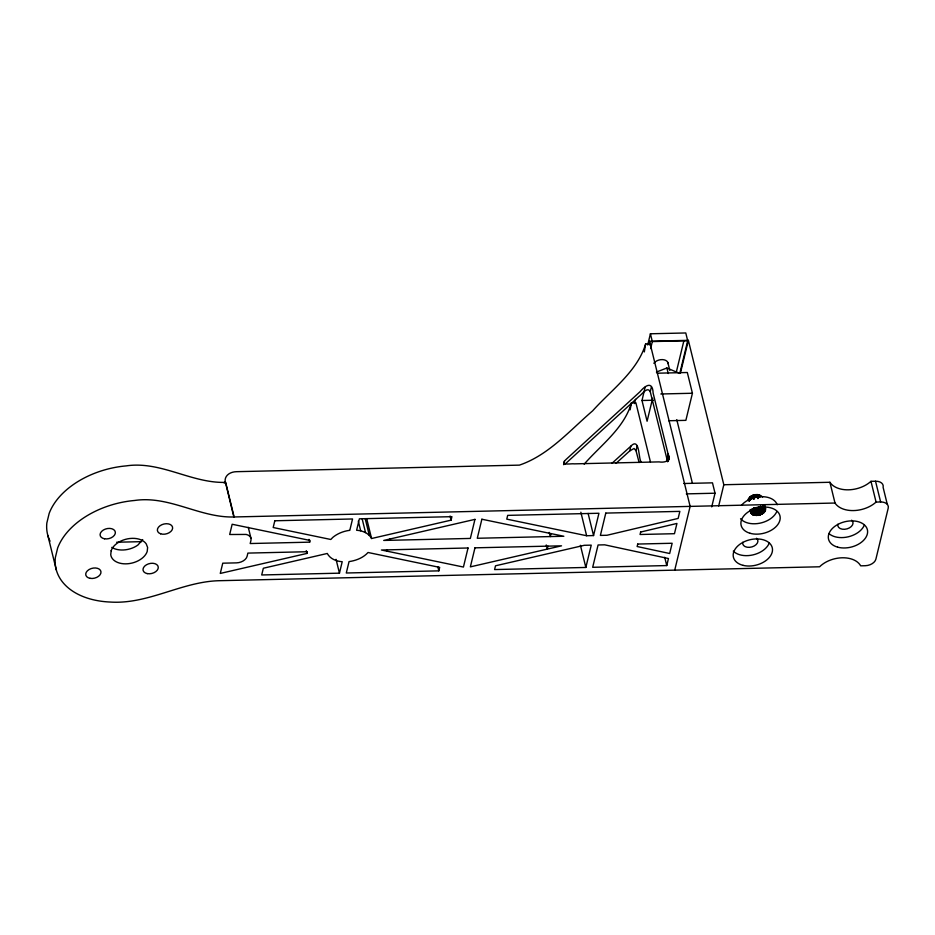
<?xml version="1.0" encoding="UTF-8"?>
<svg xmlns="http://www.w3.org/2000/svg" width="935" height="935" viewBox="0 0 935 935"><rect width="100%" height="100%" fill="white"/><g stroke="black" fill="none" stroke-linecap="round" stroke-linejoin="round"><path stroke-width="1.4" d="M649.439 344.863L649.568 341.24L688.359 340.34L723.819 484.739L718.688 505.987M747.895 500.517C749.239 494.673 758.764 492.394 762.598 497.069M751.775 514.075L750.688 510.031L750.665 512.684L753.131 514.869L758.18 515.36L762.422 513.829L765.414 510.428L764.959 506.104M630.12 409.834L631.394 402.903L635.894 402.798L650.433 461.867M631.394 402.903C624.416 427.996 600.831 445.118 584.176 464.157M644.308 351.934L645.641 343.94L650.176 343.846L690.135 506.384L674.731 570.14M645.641 343.94C637.389 371.417 611.268 390.012 592.661 410.816C569.847 430.404 548.494 455.275 519.392 465.127L236.497 471.684A14.118 10.121 13.6 0 0 225.136 481.022L233.844 516.973L835.002 503.03A24.848 16.234 -13.8 0 0 876.072 502.072L880.63 501.966A9.408 6.148 -13.8 0 1 888.215 508.137L875.896 559.142A9.408 6.148 -13.8 0 1 865.226 565.722L860.667 565.827A24.111 15.755 -13.8 0 0 842.19 557.786A24.111 15.755 -13.8 0 0 819.598 566.785L218.439 580.728C181.191 581.921 147.859 604.618 110.038 602.035A75.279 49.193 -13.8 0 1 55.34 557.587L57.654 547.98A75.279 49.193 -13.8 0 1 134.582 500.482C169.247 495.305 199.704 517.896 233.844 516.973M306.949 553.426L307.358 551.72L247.88 553.099L247.109 556.29A9.408 6.148 -13.8 0 1 236.45 562.87L222.752 563.186L220.274 573.435L306.949 553.426L306.271 550.657M309.672 542.16L310.081 540.453L232.16 524.255L229.683 534.504L246.127 534.434A9.408 6.148 -13.8 0 1 250.966 540.348L250.194 543.539L309.672 542.16L308.994 539.39M339.452 573.167L342.21 561.713C336.378 561.339 330.125 558.885 327.273 553.473L263.343 568.235L261.706 574.967L339.452 573.167L336.051 559.329M386.915 551.147L387.219 549.862M389.533 540.301L389.837 539.027M438.831 570.864L439.672 567.381L368.039 552.491C363.212 557.844 356.048 560.603 349.047 561.608L346.289 573.003L438.831 570.864L437.802 566.715M451.079 520.152L451.921 516.669L359.391 518.808L356.621 530.262C362.464 530.636 368.717 533.09 371.569 538.513L451.079 520.152L450.062 516.003M563.606 464.672L564.483 461.084L565.827 459.681L639.984 391.753C645.524 385.15 652.642 380.872 653.133 393.097L668.104 454.059C672.066 460.932 664.423 462.907 659.035 461.89L574.148 463.865C571.928 463.269 561.549 465.817 564.483 461.084M547.968 546.133L547.255 549.125L546.239 544.965M551.007 533.593L550.283 536.573L549.266 532.424M585.848 567.452L591.236 545.14L584.317 545.292L495.492 565.804L494.592 569.567L585.848 567.452L580.413 545.315M593.55 535.568L598.938 513.257L507.682 515.372L506.77 519.135L586.631 535.732L593.55 535.568L588.115 513.432M647.71 344.98L650.409 333.783L685.776 332.965L687.692 340.749L679.909 372.925M634.503 403.569L635.531 399.327M648.89 344.068L649.568 341.24L650.176 343.846M650.631 348.568L652.326 341.567L650.409 333.783M616.083 463.281L629.711 450.927L630.856 446.147C640.159 436.47 638.301 460.3 641.317 461.995M652.653 398.216L647.09 421.253L641.994 400.496L645.115 387.172M639.119 462.521L636.01 450.682L637.167 445.901M668.782 456.993L667.625 461.773L650.257 391.718L651.414 386.938M676.309 372.142L683.742 341.357M680.481 372.925L688.359 340.34M666.947 458.851L668.104 454.059M667.216 459.926L668.373 455.146M667.438 460.897L668.595 456.116M668.046 461.352L668.911 457.764M668.408 460.838L668.981 458.442M657.153 373.205L687.318 372.504L692.426 393.249L685.869 420.353L668.63 420.75M666.76 565.57L668.455 558.534L604.676 544.825L598.084 544.976L592.685 567.288L666.76 565.57L664.715 557.272M711.734 506.875L715.03 493.212L712.482 482.846L683.754 483.512M142.716 539.588L137.901 545.047A18.817 12.295 -13.8 0 1 111.791 547.372M564.67 464.461L638.827 396.545C641.714 394.85 647.441 385.816 650.257 391.718M611.934 463.363L630.856 446.147M629.711 450.927L634.07 448.496L636.01 450.682M656.405 372.072L666.889 368.004L679.815 373.439M652.326 341.567L687.692 340.749M660.823 393.986L692.426 393.249M641.994 400.496L653.483 400.227M723.819 484.739L829.906 482.273A24.848 16.234 -13.8 0 0 870.976 481.326L875.534 481.221A9.408 6.148 -13.8 0 1 883.119 487.38L887.198 503.988M686.302 493.879L715.03 493.212M116.7 542.23L141.524 541.657M764.222 506.384L765.601 508.698M875.534 481.221L880.63 501.966M870.976 481.326L876.072 502.072M829.906 482.273L835.002 503.03M764.947 506.291L765.625 509.061M764.596 505.671L765.52 510.054M764.491 506.349L765.414 510.428M763.883 505.73L765.157 510.919M763.661 506.232L764.935 511.422M763.521 506.408L764.795 511.597M763.428 506.595L764.701 511.784M762.679 505.753L764.269 512.24M762.282 506.221L763.883 512.707M762.083 506.373L763.685 512.859M759.103 494.825L759.746 497.42M761.931 506.548L763.521 513.034M758.858 494.79L759.489 497.385M758.624 494.732L759.255 497.326M761.359 506.934L762.948 513.42M757.923 494.673L758.565 497.268M760.506 506.045L762.422 513.829M760.587 507.46L762.177 513.946M757.245 494.592L758.203 498.484M760.377 507.6L761.967 514.086M756.976 494.615L757.934 498.507M756.719 494.592L757.677 498.484M759.395 506.595L761.3 514.379M755.994 494.673L756.625 497.268M758.753 506.91L760.658 514.694M758.484 506.992L760.389 514.776M755.27 494.72L755.901 497.315M758.238 507.097L760.143 514.881M755.001 494.79L755.632 497.385M754.732 494.814L755.363 497.408M757.514 507.273L759.43 515.056M754.019 495.024L754.65 497.619M756.801 507.483L758.717 515.267M756.532 507.518L758.449 515.29M753.294 495.199L753.937 497.794M756.263 507.576L758.18 515.36M753.049 495.305L754.007 499.197M752.78 495.386L753.739 499.278M755.538 507.623L757.455 515.407M752.137 495.702L752.78 498.297M754.814 507.705L756.731 515.489M754.557 507.693L756.462 515.466M751.471 495.994L752.114 498.589M754.288 507.705L756.193 515.489M751.261 496.134L751.904 498.729M751.027 496.263L751.658 498.846M753.598 507.623L755.515 515.407M750.489 496.66L751.121 499.255M753.224 508.874L754.814 515.36M752.991 508.804L754.592 515.29M749.917 497.046L750.56 499.641M749.765 497.221L750.396 499.816M752.745 508.769L754.335 515.255M749.566 497.373L750.197 499.968M752.149 508.558L753.75 515.045M751.857 509.68L753.131 514.869M751.67 509.575L752.944 514.764M748.748 498.297L749.286 501.078M751.448 509.493L752.722 514.682M748.503 498.659L749.145 501.253M751.308 510.475L752.266 514.367M750.524 509.914L751.471 513.806M750.221 509.505L751.179 513.397M750.197 510.416L750.84 513.011M667.835 362.441L669.799 370.459M666.889 368.004L668.245 373.533M676.776 419.663L692.426 483.372M580.845 512.216L586.631 535.732M366.812 519.135L371.569 538.513M365.199 518.644L369.278 535.241M362.125 518.726L365.527 532.564M358.304 521.111L360.676 530.788M248.278 527.317L250.989 538.385M234.136 516.962L225.639 482.378C191.383 483.442 160.843 460.698 126.085 465.899A75.279 49.193 -13.8 0 0 49.169 513.397L46.843 522.992A75.279 49.193 -13.8 0 0 50.046 541.178M47.825 535.381L56.322 569.964M756.52 538.268A7.76 5.072 -13.8 0 1 751.997 546.893A7.76 5.072 -13.8 0 1 742.764 542.277M851.621 520.211A7.76 5.072 -13.8 0 1 847.11 528.848A7.76 5.072 -13.8 0 1 837.877 524.231M769.306 542.896A19.997 13.067 -13.8 0 1 752.909 554.911A19.997 13.067 -13.8 0 1 733.285 551.112M776.751 511.655A19.997 13.067 -13.8 0 1 759.711 523.226A19.997 13.067 -13.8 0 1 740.555 518.761M741.408 505.367A19.997 13.067 -13.8 0 1 761.406 496.684A19.997 13.067 -13.8 0 1 777.195 504.725M864.232 525.306A19.997 13.067 -13.8 0 1 848.209 536.819A19.997 13.067 -13.8 0 1 828.948 533.581M653.822 363.259A7.76 5.072 -13.8 0 1 662.354 359.601A7.76 5.072 -13.8 0 1 668.128 363.738M224.26 483.173A14.118 10.121 13.6 0 1 224.762 481.934M111.16 550.738L110.739 554.7A18.817 12.295 -13.8 0 0 127.861 563.747A18.817 12.295 -13.8 0 0 147.204 551.463L147.625 547.501L146.234 543.889A18.817 12.295 -13.8 0 0 127.604 538.852A18.817 12.295 -13.8 0 0 111.16 550.738M274.808 520.772L273.184 527.515L330.803 539.483L332.813 537.391A23.527 15.369 -13.8 0 1 349.071 530.414L349.795 530.367L352.542 518.972L274.808 520.772M468.038 547.992L463.433 567.054L381.398 550.002L468.038 547.992M474.957 519.369L470.352 538.431L383.712 540.442L474.957 519.369M474.968 547.828L470.363 566.867L561.526 545.83L474.968 547.828M481.876 519.229L477.282 538.268L563.84 536.258L481.876 519.229M605.787 513.093L600.387 535.416L606.99 535.264L678.155 518.422L679.85 511.375L605.787 513.093M637.728 544.053L637.132 546.519L669.67 553.508L672.148 543.258L637.728 544.053M640.639 532.038L640.043 534.493L674.462 533.698L676.94 523.448L640.639 532.038M743.056 565.348A19.997 13.067 -13.8 0 0 772.509 549.745A19.997 13.067 -13.8 0 0 742.963 542.347A19.997 13.067 -13.8 0 0 743.056 565.348M749.975 533.254A19.997 13.067 -13.8 0 0 780.187 518.493A19.997 13.067 -13.8 0 0 751.46 510.066A19.997 13.067 -13.8 0 0 749.975 533.254M837.585 547.139A19.997 13.067 -13.8 0 0 867.61 532.144A19.997 13.067 -13.8 0 0 838.66 523.997A19.997 13.067 -13.8 0 0 837.585 547.139M90.076 578.333A7.76 5.072 -13.8 0 0 100.968 571.764A7.76 5.072 -13.8 0 0 89.024 569.567A7.76 5.072 -13.8 0 0 90.076 578.333M160.656 533.815A7.76 5.072 -13.8 0 0 172.613 528.357A7.76 5.072 -13.8 0 0 161.743 524.757A7.76 5.072 -13.8 0 0 160.656 533.815M104.556 538.794A7.76 5.072 -13.8 0 0 115.332 532.132A7.76 5.072 -13.8 0 0 103.306 530.063A7.76 5.072 -13.8 0 0 104.556 538.794M147.239 573.611A7.76 5.072 -13.8 0 0 158.26 567.159A7.76 5.072 -13.8 0 0 146.409 564.81A7.76 5.072 -13.8 0 0 147.239 573.611"/></g></svg>
